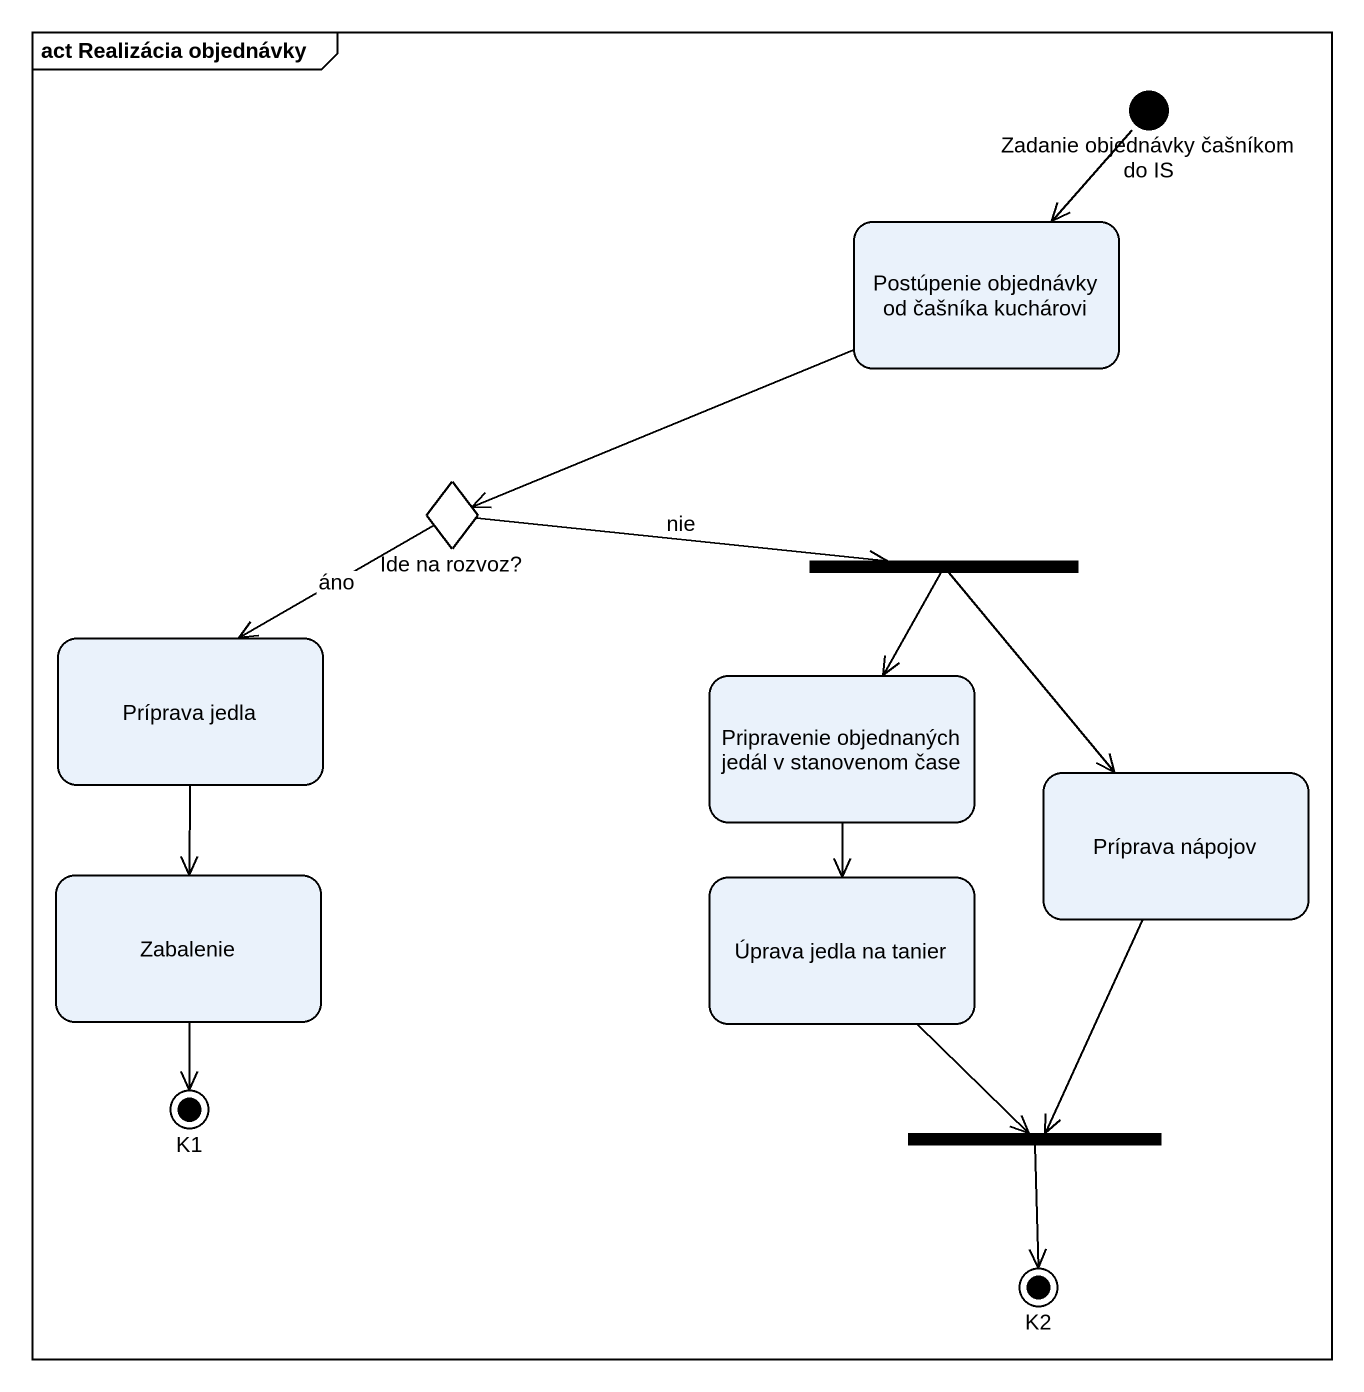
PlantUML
@startuml
mainframe act Realizácia objednávky
hide empty description
state "Zadanie objednávky čašníkom do IS" as Zadanie_objednávky_čašníkom <<start>>
state "Postúpenie objednávky od čašníka kuchárovi" as Postúpenie_objednávky_od
state "Ide na rozvoz?" as Ide_na_rozvoz <<choice>>
state fork1 <<fork>>
state "Príprava jedla" as Príprava_jedla
state "Pripravenie objednaných jedál v stanovenom čase" as Pripravenie_objednaných
state "Príprava nápojov" as Príprava_nápojov
state Zabalenie
state "Úprava jedla na tanier" as Úprava_jedla_na_tanier
state K1 <<end>>
state fork2 <<join>>
state K2 <<end>>
Zadanie_objednávky_čašníkom --> Postúpenie_objednávky_od
Postúpenie_objednávky_od -left-> Ide_na_rozvoz
Ide_na_rozvoz -right-> fork1 : nie
Ide_na_rozvoz --> Príprava_jedla : áno
fork1 --> Pripravenie_objednaných
fork1 --> Príprava_nápojov
Príprava_jedla --> Zabalenie
Pripravenie_objednaných --> Úprava_jedla_na_tanier
Príprava_nápojov --> fork2
Zabalenie --> K1
Úprava_jedla_na_tanier --> fork2
fork2 --> K2
@enduml
